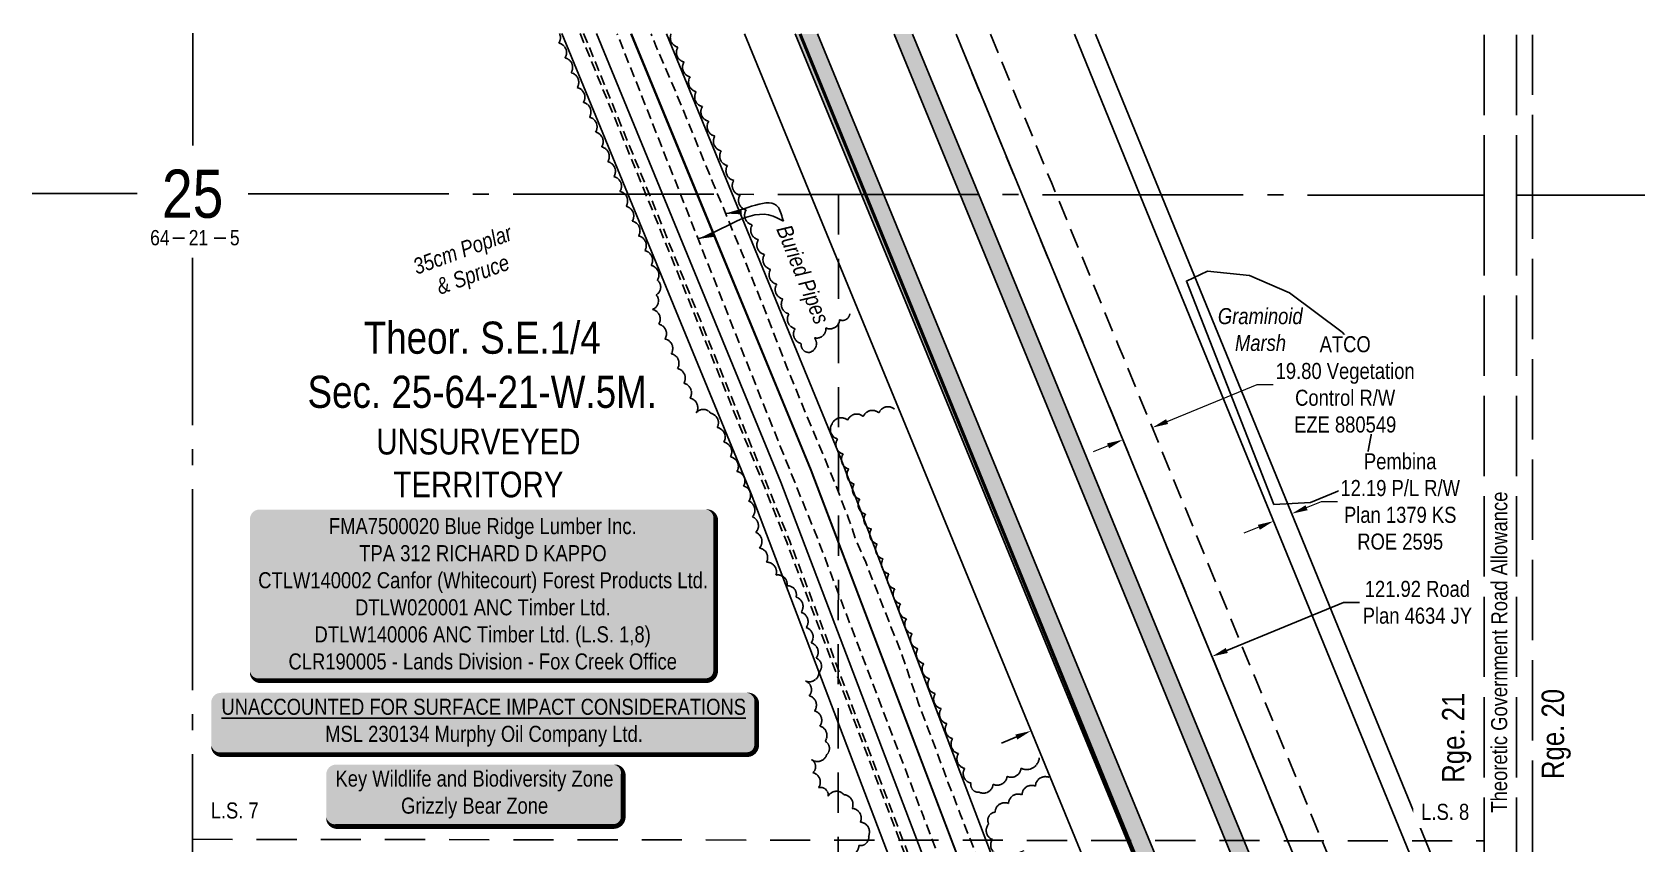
# Model space of a CAD drawing. Extents: x 495782 to 498430, y 6044885 to 6047815.
# Drawn here: x 497420 to 498425, y 6046219 to 6046724 of the extents above; entities that cross this region are included whole.
import ezdxf
from ezdxf.enums import TextEntityAlignment as Align

# ---------------------------------------------------------------- set-up
doc = ezdxf.new("R2010")
doc.units = 0
doc.header["$LTSCALE"] = 5
doc.header["$PDMODE"] = 34
doc.header["$PDSIZE"] = 0.03
for name, pattern in [('0', [1, 1, 0]), ('DASHDOT2', [12.7, 6.35, -3.175, 0, -3.175]), ('foc-FLOWLINE', [3.75, 2.5, -1.25]), ('foc-LSD', [8, 5, -3]), ('foc-QUARTERLINE', [33, 25, -3, 2, -3]), ('foc-UNSURVEYED', [12.5, 10, -2.5]), ('UG_PIPE', [1.875, 1.25, -0.625])]:
    doc.linetypes.add(name, pattern=pattern)
doc.layers.get('Defpoints').update_dxf_attribs({"color": 9})
for name, color, linetype in [('10', 1, 'Continuous'), ('9', 3, 'Continuous'), ('AS-PIPE-UG', 44, 'UG_PIPE'), ('AS-PIPE-UG-T', 44, 'Continuous'), ('AS-ROADS', 254, 'Continuous'), ('AS-WILDLIFE', 131, 'DASHDOT2'), ('AS-WILDLIFE-BLOCK', 131, 'Continuous'), ('C-RW', 13, 'Continuous'), ('C-SYMBOL', 7, 'Continuous'), ('CG-NOTES', 7, 'Continuous'), ('D-TXT', 6, 'Continuous'), ('F-EZE', 190, 'foc-FLOWLINE'), ('F-RW', 190, 'Continuous'), ('L-ROAD-T', 7, 'Continuous'), ('L-SECLBL', 7, 'Continuous'), ('L-SECQ', 8, 'foc-QUARTERLINE'), ('L-SECTION-LSD', 7, 'foc-LSD'), ('L-TITLEDB', 4, 'Continuous'), ('L-TITLEDB-T', 4, 'Continuous'), ('L-USEC', 7, 'foc-UNSURVEYED'), ('T-BUSH', 110, '0'), ('T-BUSH-T', 110, 'Continuous'), ('WETLAND', 143, 'Continuous'), ('WETLAND-T', 146, 'Continuous')]:
    doc.layers.add(name, color=color, linetype=linetype)
for name, color, linetype, lineweight in [('C-RW-T', 13, 'Continuous', 9), ('F-EZE-T', 190, 'Continuous', 9), ('F-RW-T', 190, 'Continuous', 9)]:
    doc.layers.add(name, color=color, linetype=linetype, lineweight=lineweight)
doc.styles.add('100L', font='', dxfattribs={"height": 11})
doc.styles.add('175L', font='', dxfattribs={"height": 20})
doc.styles.add('80', font='', dxfattribs={"height": 10})
doc.styles.add('80CG', font='', dxfattribs={"height": 10})
doc.styles.add('80L', font='', dxfattribs={"height": 10})
doc.styles.add('SIMPLEX', font='')
doc.styles.get('100L').set_extended_font_data('Arial Narrow')
doc.styles.get('175L').set_extended_font_data('Arial Narrow')
doc.styles.get('80').set_extended_font_data('Arial Narrow')
doc.styles.get('80CG').set_extended_font_data('Arial Narrow')
doc.styles.get('80L').set_extended_font_data('Arial Narrow')
doc.styles.get('SIMPLEX').set_extended_font_data('Arial Narrow')
doc.dimstyles.new('Compass 5 000', dxfattribs={"dimscale": 5, "dimtxt": 9, "dimasz": 2, "dimexe": 0.2, "dimexo": 0.0625, "dimgap": 0.5, "dimtad": 0, "dimtih": 1, "dimtoh": 1, "dimzin": 0, "dimdsep": 46, "dimtxsty": '80CG', "dimcen": 0.1, "dimse1": 1, "dimse2": 1, "dimclrd": 256, "dimclrt": 256, "dimaunit": 1, "dimadec": 4, "dimazin": 0, "dimtfac": 0.06, "dimtofl": 0, "dimtmove": 0, "dimatfit": 1, "dimfxl": 0.2, "dimtolj": 1, "dimtzin": 0, "dimlwd": -1, "dimarcsym": 0})

# ---------------------------------------------------------------- blocks, each defined once
blk = doc.blocks.new('L-SECLBL')
at = {"layer": '9', "color": 7}
for p, q in [((-5.1, -27.8), (-12.3, -27.8)), ((20.7, -27.8), (13.5, -27.8))]:
    blk.add_line(p, q, dxfattribs=at)
at = {"layer": '10', "color": 2, "style": 'SIMPLEX'}
blk.add_attdef('SEC', text='', height=30, dxfattribs=at).set_placement((0, 0), align=Align.MIDDLE)
at = {"layer": '10', "color": 5, "style": '80L'}
blk.add_attdef('TWP', text='', height=9.5, dxfattribs=at).set_placement((-14.4, -27.4), align=Align.MIDDLE_RIGHT)
blk.add_attdef('RGE', text='', height=9.5, dxfattribs=at).set_placement((3.6, -27.4), align=Align.MIDDLE_CENTER)
blk.add_attdef('MER', text='', height=9.5, dxfattribs=at).set_placement((23.2, -27.4), align=Align.MIDDLE_LEFT)
blk = doc.blocks.new('*U433')
h = blk.add_hatch(color=255)
edge = h.paths.add_edge_path()
edge.add_line((-86.5, -20), (86.5, -20))
edge.add_arc((86.5, -14), 6, 270, 360)
edge.add_line((92.5, -14), (92.5, 12.5))
edge.add_arc((86.5, 12.5), 6, 0, 90)
edge.add_line((86.5, 18.5), (-86.5, 18.5))
edge.add_arc((-86.5, 12.5), 6, 90, 180)
edge.add_line((-92.5, 12.5), (-92.5, -14))
edge.add_arc((-86.5, -14), 6, 180, 270)
at = {"color": 131, "flags": 128}
blk.add_lwpolyline([(-86.5, -20, 3, 3, 0), (86.5, -20, 3, 3, 0.414214), (92.5, -14, 3, 3, 0), (92.5, 12.5, 3, 0, 0.414214), (86.5, 18.5, 0, 0, 0), (-86.5, 18.5, 0, 0, 0.414214), (-92.5, 12.5, 0, 0, 0), (-92.5, -14, 0, 3, 0.414214)], format="xyseb", close=True, dxfattribs=at)
at = {"color": 131, "style": '80'}
blk.add_attdef('ENTER_TEXT_001', (-36, -5), '', height=10, dxfattribs=at)
blk = doc.blocks.new('*D435')
at = {"layer": 'Defpoints', "color": 0, "transparency": 16777216}
for p in [(498118, 6046477.6), (498132.7, 6046441.9), (498114.4, 6046434.4)]:
    blk.add_point(p, dxfattribs=at)
at = {"layer": 'F-EZE-T', "transparency": 16777216}
for p, q in [((498127.3, 6046481.4), (498183.4, 6046504.5)), ((498183.4, 6046504.5), (498193.4, 6046504.5)), ((498090.5, 6046466.3), (498081.2, 6046462.5))]:
    blk.add_line(p, q, dxfattribs=at)
for points in [[(498126.6, 6046482.9), (498127.9, 6046479.9), (498118, 6046477.6)], [(498089.8, 6046467.8), (498091.1, 6046464.7), (498099.7, 6046470.1)]]:
    blk.add_solid(points, dxfattribs=at)
at = {"layer": 'F-EZE-T', "transparency": 16777216, "insert": (498238.2, 6046504.5), "char_height": 10, "attachment_point": 5, "style": '80CG', "bg_fill": 3, "box_fill_scale": 1.1, "bg_fill_color": 256, "bg_fill_true_color": 13158600, "bg_fill_transparency": 0}
blk.add_mtext('\\A1;ATCO\\P19.80 Vegetation\\PControl R/W\\PEZE 880549', dxfattribs=at)
blk = doc.blocks.new('*D439')
at = {"layer": 'C-RW-T', "transparency": 16777216}
for p, q in [((498028.8, 6046210.7), (498038.1, 6046214.2)), ((497991.4, 6046196.4), (497904.7, 6046163.4)), ((497904.7, 6046163.4), (497894.7, 6046163.4))]:
    blk.add_line(p, q, dxfattribs=at)
for points in [[(498028.2, 6046212.2), (498029.4, 6046209.1), (498019.4, 6046207.1)], [(497990.8, 6046198), (497992, 6046194.9), (498000.7, 6046200)]]:
    blk.add_solid(points, dxfattribs=at)
at = {"layer": 'Defpoints', "color": 0, "transparency": 16777216}
for p in [(497989.4, 6046229.7), (498008.1, 6046236.8), (498000.7, 6046200)]:
    blk.add_point(p, dxfattribs=at)
at = {"layer": 'C-RW-T', "transparency": 16777216, "insert": (497839.6, 6046163.4), "char_height": 10, "attachment_point": 5, "style": '80CG'}
blk.add_mtext('\\A1;Murphy\\P20.00 Waterline R/W\\P{\\A0;LOC 181287}', dxfattribs=at)
blk = doc.blocks.new('*D440')
at = {"layer": 'Defpoints', "color": 0, "transparency": 16777216}
for p in [(498201.7, 6046432), (498190.4, 6046427.3), (498204.9, 6046424)]:
    blk.add_point(p, dxfattribs=at)
at = {"layer": 'F-RW-T', "transparency": 16777216}
for p, q in [((498214.2, 6046427.8), (498223.4, 6046431.6)), ((498223.4, 6046431.6), (498233.4, 6046431.6)), ((498184.4, 6046415.6), (498175.1, 6046411.8))]:
    blk.add_line(p, q, dxfattribs=at)
for points in [[(498213.5, 6046429.3), (498214.8, 6046426.2), (498204.9, 6046424)], [(498183.8, 6046417.1), (498185, 6046414), (498193.6, 6046419.4)]]:
    blk.add_solid(points, dxfattribs=at)
at = {"layer": 'F-RW-T', "transparency": 16777216, "insert": (498272.5, 6046431.6), "char_height": 10, "attachment_point": 5, "style": '80CG', "bg_fill": 3, "box_fill_scale": 1.1, "bg_fill_color": 256, "bg_fill_true_color": 13158600, "bg_fill_transparency": 0}
blk.add_mtext('\\A1;Pembina\\P12.19 P/L R/W\\PPlan 1379 KS\\PROE 2595', dxfattribs=at)
blk = doc.blocks.new('*D443')
at = {"layer": 'Defpoints', "color": 0, "transparency": 16777216}
for p in [(498155.2, 6046335.1), (498186.3, 6046259.3), (498073.7, 6046213)]:
    blk.add_point(p, dxfattribs=at)
at = {"layer": 'L-TITLEDB-T', "transparency": 16777216}
for p, q in [((498164.4, 6046338.9), (498237.2, 6046368.8)), ((498237.2, 6046368.8), (498247.2, 6046368.8)), ((498033.3, 6046285), (498024.1, 6046281.2))]:
    blk.add_line(p, q, dxfattribs=at)
for points in [[(498163.8, 6046340.4), (498165.1, 6046337.3), (498155.2, 6046335.1)], [(498032.7, 6046286.5), (498033.9, 6046283.4), (498042.5, 6046288.8)]]:
    blk.add_solid(points, dxfattribs=at)
at = {"layer": 'L-TITLEDB-T', "transparency": 16777216, "insert": (498283.2, 6046368.8), "char_height": 10, "attachment_point": 5, "style": '80CG'}
blk.add_mtext('\\A1;121.92 Road\\PPlan 4634 JY', dxfattribs=at)
blk = doc.blocks.new('*U445')
h = blk.add_hatch(color=255)
edge = h.paths.add_edge_path()
edge.add_line((-139, -54), (139, -54))
edge.add_arc((139, -48), 6, 270, 360)
edge.add_line((145, -48), (145, 46.5))
edge.add_arc((139, 46.5), 6, 0, 90)
edge.add_line((139, 52.5), (-139, 52.5))
edge.add_arc((-139, 46.5), 6, 90, 180)
edge.add_line((-145, 46.5), (-145, -48))
edge.add_arc((-139, -48), 6, 180, 270)
at = {"color": 44, "flags": 128}
blk.add_lwpolyline([(-139, -54, 3, 3, 0), (139, -54, 3, 3, 0.414214), (145, -48, 3, 3, 0), (145, 46.5, 3, 0, 0.414214), (139, 52.5, 0, 0, 0), (-139, 52.5, 0, 0, 0.414214), (-145, 46.5, 0, 0, 0), (-145, -48, 0, 3, 0.414214)], format="xyseb", close=True, dxfattribs=at)
at = {"color": 44, "style": '80'}
blk.add_attdef('ENTER_TEXT_001', (-36, -5), '', height=10, dxfattribs=at)
blk = doc.blocks.new('*U450')
h = blk.add_hatch(color=255)
edge = h.paths.add_edge_path()
edge.add_line((-164, -20), (164, -20))
edge.add_arc((164, -14), 6, 270, 360)
edge.add_line((170, -14), (170, 12.5))
edge.add_arc((164, 12.5), 6, 0, 90)
edge.add_line((164, 18.5), (-164, 18.5))
edge.add_arc((-164, 12.5), 6, 90, 180)
edge.add_line((-170, 12.5), (-170, -14))
edge.add_arc((-164, -14), 6, 180, 270)
at = {"color": 1, "flags": 128}
blk.add_lwpolyline([(-164, -20, 3, 3, 0), (164, -20, 3, 3, 0.414214), (170, -14, 3, 3, 0), (170, 12.5, 3, 0, 0.414214), (164, 18.5, 0, 0, 0), (-164, 18.5, 0, 0, 0.414214), (-170, 12.5, 0, 0, 0), (-170, -14, 0, 3, 0.414214)], format="xyseb", close=True, dxfattribs=at)
for points in [[(-77, 4.7, 0, 7.5, 0), (0, 0, 0, 0, 0)], [(63.8, -11.6, 0, 7.5, 0), (0, 0, 0, 0, 0)]]:
    blk.add_lwpolyline(points, format="xyseb", dxfattribs=at)
at = {"color": 1, "style": '80'}
blk.add_attdef('ENTER_TEXT_001', (-26.8, -4.9), '', height=10, dxfattribs=at)

msp = doc.modelspace()

# ---------------------------------------------------------------- hatches: boundary and pattern name
at = {"layer": 'AS-ROADS'}
h = msp.add_hatch(color=256, dxfattribs=at)
h.dxf.hatch_style = 1
h.paths.add_polyline_path([(498424.49, 6045436.827), (498424.498, 6045470.632), (498412.557, 6045499.612), (498410.692, 6045504.334), (498355.812, 6045637.955), (498298.91, 6045775.999), (498244.055, 6045909.495), (498181.658, 6046061.549), (498128.026, 6046191.603), (498069.546, 6046333.63), (498013.056, 6046471.107), (497955.502, 6046610.963), (497909.445, 6046722.793), (497895.486, 6046722.81), (497944.224, 6046604.571), (498000.526, 6046467.681), (498058.175, 6046327.588), (498116.64, 6046185.596), (498170.793, 6046053.918), (498232.062, 6045904.995), (498287.268, 6045770.705), (498344.251, 6045631.891), (498398.663, 6045499.619), (498401.047, 6045493.764)])
h = msp.add_hatch(color=256, dxfattribs=at)
h.dxf.hatch_style = 1
h.paths.add_polyline_path([(498424.527, 6045585.895), (498424.536, 6045622.437), (498414.304, 6045651.559), (498399.96, 6045687.198), (498360.635, 6045769.331), (498291.953, 6045936.339), (498234.223, 6046076.855), (498176.837, 6046216.1), (498119.412, 6046356.001), (498064.066, 6046490.653), (498006.343, 6046631.222), (497968.587, 6046722.723), (497957.1, 6046722.736), (497996.633, 6046626.755), (498109.771, 6046351.592), (498166.786, 6046212.756), (498224.48, 6046072.573), (498282.629, 6045930.868), (498350.545, 6045765.972), (498385.608, 6045680.437), (498399.981, 6045645.591)])

# ---------------------------------------------------------------- linework, layer by layer
at = {"layer": 'AS-PIPE-UG', "color": 44, "flags": 128}
for points in [[(497761.521, 6046722.97), (497806.626, 6046612.752), (497890.276, 6046406.259), (497955.062, 6046234.998), (497970.308, 6046195.344), (497981.323, 6046163.13), (497984.075, 6046157.435), (497984.989, 6046153.631), (497984.592, 6046152.323), (497982.47, 6046150.281), (497975.247, 6046141.786), (497919.807, 6046072.367), (497857.939, 6045996.83), (497849.809, 6045986.364), (497849.536, 6045982.596), (497851.746, 6045978.652), (497856.314, 6045969.605), (497912.58, 6045834.822), (497962.686, 6045719.075), (498020.236, 6045590.5), (498035.401, 6045556.003), (498048.388, 6045527.127), (498056.781, 6045506.786), (498060.503, 6045499.137), (498062.838, 6045495.828), (498066.181, 6045495.902), (498069.591, 6045497.64), (498076.863, 6045500.912), (498094.43, 6045509.088), (498166.144, 6045540.41), (498189.73, 6045550.317), (498201.34, 6045554.71), (498202.6, 6045554.609), (498203.534, 6045553.848), (498204.901, 6045550.26), (498209.223, 6045538.407), (498236.085, 6045472.52), (498244.911, 6045449.318), (498247.479, 6045442.882), (498251.347, 6045442.255), (498258.604, 6045444.384), (498281.481, 6045454.887), (498306.178, 6045464.828), (498329.195, 6045474.1), (498371.982, 6045488.6), (498424.509, 6045513.174)], [(497763.682, 6046722.967), (497808.477, 6046613.506), (497892.137, 6046406.988), (497956.93, 6046235.71), (497972.187, 6046196.026), (497983.175, 6046163.891), (497985.968, 6046158.111), (497987.06, 6046153.57), (497986.353, 6046151.244), (497983.928, 6046148.91), (497976.79, 6046140.515), (497921.361, 6046071.11), (497859.502, 6045995.583), (497851.759, 6045985.616), (497851.573, 6045983.05), (497853.511, 6045979.591), (497858.131, 6045970.442), (497914.42, 6045835.604), (497964.516, 6045719.88), (498022.063, 6045591.311), (498037.228, 6045556.815), (498050.224, 6045527.918), (498058.605, 6045507.605), (498062.23, 6045500.157), (498063.858, 6045497.85), (498065.68, 6045497.89), (498068.726, 6045499.443), (498076.031, 6045502.73), (498093.608, 6045510.91), (498165.357, 6045542.248), (498188.989, 6045552.174), (498201.053, 6045556.739), (498203.38, 6045556.551), (498205.211, 6045555.06), (498206.774, 6045550.958), (498211.088, 6045539.127), (498237.945, 6045473.253), (498246.774, 6045450.044), (498248.916, 6045444.674), (498251.219, 6045444.301), (498257.902, 6045446.261), (498280.69, 6045456.724), (498305.432, 6045466.682), (498328.5, 6045475.975), (498371.235, 6045490.458), (498424.509, 6045515.381)]]:
    msp.add_lwpolyline(points, dxfattribs=at)
at = {"layer": 'AS-PIPE-UG', "flags": 128}
for points in [[(498291.689, 6045390.649), (498256.82, 6045479.244), (498215.384, 6045564.976), (498210.622, 6045570.461), (498198.162, 6045567.792), (498198.162, 6045567.792), (498141.085, 6045548.53), (498089.513, 6045524.545), (498081.167, 6045522.657), (498072.68, 6045523.725), (498068.798, 6045526.425), (498062.136, 6045538.436), (498049.873, 6045564.348), (498015.672, 6045647.423), (497964.815, 6045760.367), (497887.933, 6045927.797), (497873.958, 6045965.032), (497870.168, 6045973.403), (497870.179, 6045978.259), (497862.573, 6045981.294), (497876.513, 6045996.562), (497895.718, 6046016.14), (497925.731, 6046049.18), (497944.97, 6046074.566), (497972.782, 6046106.716), (497983.067, 6046119.111), (497989.961, 6046125.628), (497996.717, 6046134.08), (498001.056, 6046139.211), (498005.435, 6046148.416), (498005.826, 6046154.435), (498004.761, 6046158.17), (497975.359, 6046235.466), (497909.324, 6046408.803), (497874.641, 6046494.687), (497784.549, 6046722.943)], [(498132.339, 6045893.091), (498127.258, 6045906.182), (498114.105, 6045937.652), (498100.437, 6045972.11), (498089.707, 6046000.564), (498078.984, 6046025.01), (498071.576, 6046042.129), (498064.874, 6046058.834), (498056.582, 6046079.884), (498048.467, 6046101.099), (498039.064, 6046129.954), (498027.708, 6046160.781), (498016.066, 6046190.477), (498009.887, 6046207.84), (497998.566, 6046236.597), (497990.69, 6046256.924), (497978.876, 6046288.889), (497972.597, 6046305.298), (497961.502, 6046337.561), (497955.187, 6046353.629), (497946.514, 6046375.79), (497939.452, 6046393.81), (497933.385, 6046407.605), (497928.779, 6046421.098), (497919.035, 6046446.163), (497902.025, 6046486.715), (497890.72, 6046514.166), (497877.886, 6046547.408), (497861.887, 6046587.478), (497844.406, 6046629.695), (497824.778, 6046677.798), (497808.741, 6046715.454), (497805.658, 6046722.917)]]:
    msp.add_lwpolyline(points, dxfattribs=at)
at = {"layer": 'AS-ROADS', "flags": 128}
for points in [[(498424.49, 6045436.827), (498401.047, 6045493.764), (498398.663, 6045499.619), (498344.251, 6045631.891), (498287.268, 6045770.705), (498232.062, 6045904.995), (498170.793, 6046053.918), (498116.64, 6046185.596), (498058.175, 6046327.588), (498000.526, 6046467.681), (497944.224, 6046604.571), (497895.486, 6046722.81)], [(497909.445, 6046722.793), (497955.502, 6046610.963), (498013.056, 6046471.107), (498069.546, 6046333.63), (498128.026, 6046191.603), (498181.658, 6046061.549), (498244.055, 6045909.495), (498298.91, 6045775.999), (498355.812, 6045637.955), (498410.692, 6045504.334), (498412.557, 6045499.612), (498424.498, 6045470.632)], [(497957.1, 6046722.736), (497996.633, 6046626.755), (498109.771, 6046351.592), (498166.786, 6046212.756), (498224.48, 6046072.573), (498282.629, 6045930.868), (498350.545, 6045765.972), (498385.608, 6045680.437), (498399.981, 6045645.591), (498424.527, 6045585.895)], [(498424.536, 6045622.437), (498414.304, 6045651.559), (498399.96, 6045687.198), (498360.635, 6045769.331), (498291.953, 6045936.339), (498234.223, 6046076.855), (498176.837, 6046216.1), (498119.412, 6046356.001), (498064.066, 6046490.653), (498006.343, 6046631.222), (497968.587, 6046722.723)]]:
    msp.add_lwpolyline(points, dxfattribs=at)
at = {"layer": 'AS-WILDLIFE', "const_width": 1.999, "flags": 128}
msp.add_lwpolyline([(497898.54, 6046722.806), (498424.489, 6045434.926)], dxfattribs=at)
at = {"layer": 'C-RW', "flags": 128}
for points in [[(498424.42, 6045156.64), (498288.371, 6045485.197), (498232.334, 6045620.51), (498229.91, 6045650.246), (498145.791, 6045837.836), (498141.179, 6045835.906), (498060.806, 6046042.246), (497905.356, 6046451.112), (497793.606, 6046722.932)], [(497815.229, 6046722.906), (497923.944, 6046458.469), (498079.432, 6046049.501), (498159.624, 6045843.628), (498166.709, 6045827.828), (498244.627, 6045654.067), (498248.411, 6045607.811), (498297.606, 6045489.021), (498360.644, 6045514.921), (498366.374, 6045501.044), (498303.341, 6045475.169), (498424.427, 6045182.749)]]:
    msp.add_lwpolyline(points, dxfattribs=at)
at = {"layer": 'F-EZE', "flags": 128}
msp.add_lwpolyline([(498017.167, 6046722.664), (498055.148, 6046630.231), (498058.27, 6046622.651), (498096.624, 6046529.659), (498324.803, 6045974.577), (498324.801, 6045922.547), (498286.765, 6046014.992), (498078.312, 6046522.12), (498036.84, 6046622.676), (497995.745, 6046722.69)], dxfattribs=at)
at = {"layer": 'F-RW', "flags": 128}
msp.add_lwpolyline([(497771.703, 6046722.958), (497886.603, 6046443.661), (497998.169, 6046150.572), (497858.524, 6045977.439), (498069.499, 6045507.356), (498209.824, 6045570.347), (498257.149, 6045456.12), (498366.341, 6045501.063), (498373.944, 6045482.576), (498246.315, 6045430.044), (498199.234, 6045543.682), (498059.447, 6045480.933), (497835.265, 6045980.443), (497975.404, 6046154.188), (497868.016, 6046436.301), (497750.077, 6046722.984)], dxfattribs=at)
at = {"layer": 'F-RW'}
for points in [[(498424.394, 6045052.5), (498363.001, 6045200.669), (498332.819, 6045273.511), (498209.824, 6045570.347), (498122.967, 6045532.835), (498069.499, 6045507.356), (497958.901, 6045753.727), (497858.524, 6045977.439), (497998.169, 6046150.572), (497886.593, 6046443.658), (497771.699, 6046722.958)], [(497793.151, 6046722.932), (497834.145, 6046622.978), (497905.193, 6046451.054), (497905.193, 6046451.054), (498020.323, 6046148.576), (497884.91, 6045980.979), (497886.205, 6045977.903), (497949.028, 6045828.645), (497961.734, 6045798.459), (497976.787, 6045762.702), (498078.357, 6045534.798), (498142.303, 6045563.395), (498192.161, 6045585.691), (498219.968, 6045598.127), (498332.803, 6045325.807), (498362.985, 6045252.966), (498424.407, 6045104.726)], [(498082.616, 6046722.586), (498126.009, 6046616.638), (498324.817, 6046131.244), (498324.817, 6046130.338), (498324.815, 6046102.822), (498315.882, 6046120.915), (498112.838, 6046616.653), (498069.444, 6046722.602)]]:
    msp.add_lwpolyline(points, dxfattribs=at)
at = {"layer": 'L-SECQ', "flags": 128}
for points in [[(497520.071, 6046653.31), (497520.102, 6046723.259)], [(497485.423, 6046623.351), (497420.111, 6046623.429)], [(497554.705, 6046623.268), (498324.837, 6046622.348)], [(498344.947, 6046622.362), (498424.917, 6046622.416)], [(497519.707, 6045819.208), (497520.041, 6046583.31)]]:
    msp.add_lwpolyline(points, dxfattribs=at)
at = {"layer": 'L-SECTION-LSD'}
for p, q in [((497922.448, 6046622.829), (497922.251, 6045818.691)), ((497519.891, 6046221.259), (498324.817, 6046220.261))]:
    msp.add_line(p, q, dxfattribs=at)
at = {"layer": 'L-TITLEDB'}
for points in [[(498424.471, 6045359.807), (498382.66, 6045461.44), (498174.131, 6045968.426), (497965.68, 6046475.698), (497905.023, 6046622.832), (497863.945, 6046722.848)], [(497995.745, 6046722.69), (498036.84, 6046622.676), (498078.312, 6046522.12), (498286.765, 6046014.992), (498324.8, 6045922.547), (498354.956, 6045849.321), (498363.506, 6045828.253), (498375.904, 6045798.103), (498422.441, 6045685.026), (498424.55, 6045679.9)], [(497995.745, 6046722.69), (498036.84, 6046622.676), (498078.312, 6046522.12), (498286.765, 6046014.992), (498324.8, 6045922.547), (498354.956, 6045849.321), (498363.506, 6045828.253), (498375.904, 6045798.103), (498422.441, 6045685.026), (498424.55, 6045679.9)]]:
    msp.add_lwpolyline(points, dxfattribs=at)
at = {"layer": 'L-USEC'}
for p, q in [((498324.862, 6046722.297), (498324.837, 6046622.348)), ((498344.972, 6046722.273), (498344.947, 6046622.343)), ((498354.996, 6046622.369), (498355.021, 6046722.261)), ((498324.837, 6046622.348), (498324.816, 6046220.246)), ((498344.947, 6046622.347), (498344.926, 6046220.245)), ((498354.976, 6046220.276), (498354.996, 6046622.369)), ((498324.816, 6046220.246), (498324.796, 6045818.173)), ((498344.926, 6046220.245), (498344.906, 6045818.189)), ((498354.955, 6045828.247), (498354.976, 6046220.276))]:
    msp.add_line(p, q, dxfattribs=at)
at = {"layer": 'T-BUSH', "flags": 128}
for points in [[(497748.648, 6046722.985, -0.25757402), (497748.266, 6046717.103, -0.52056705), (497752.073, 6046707.862, -0.52056705), (497755.88, 6046698.621, -0.52056705), (497759.686, 6046689.379, -0.52056705), (497763.493, 6046680.138, -0.52056705), (497767.3, 6046670.897, -0.52056705), (497771.107, 6046661.655, -0.52056705), (497774.914, 6046652.414, -0.52056705), (497778.721, 6046643.172, -0.52056705), (497782.528, 6046633.931, -0.52056705), (497786.335, 6046624.69, -0.52056705), (497790.142, 6046615.448, -0.52056705), (497793.955, 6046606.209, -0.52056705), (497797.882, 6046597.018, -0.52056705), (497801.809, 6046587.827, -0.52056705), (497805.736, 6046578.636, -0.52056705), (497809.663, 6046569.445, -0.52056705), (497808.946, 6046560.334, -0.52056705), (497806.575, 6046551.248, -0.52056705), (497810.474, 6046542.045, -0.52056705), (497814.373, 6046532.842, -0.52056705), (497818.272, 6046523.639, -0.52056705), (497822.172, 6046514.436, -0.52056705), (497826.071, 6046505.234, -0.52056705), (497829.97, 6046496.031, -0.52056705), (497833.869, 6046486.828, -0.52056705), (497842.667, 6046486.599, -0.52056705), (497846.89, 6046477.696, -0.52056705), (497851.004, 6046468.587, -0.52056705), (497855.117, 6046459.478, -0.52056705), (497859.231, 6046450.369, -0.52056705), (497863.345, 6046441.26, -0.52056705), (497866.61, 6046431.867, -0.52056705), (497868.814, 6046422.118, -0.52056705), (497871.017, 6046412.37, -0.52056705), (497873.221, 6046402.621, -0.52056705), (497877.623, 6046393.873, -0.52056705), (497883.531, 6046385.811, -0.52056705), (497890.436, 6046379.128, -0.52056705), (497896.04, 6046372.115, -0.52056705), (497899.183, 6046362.627, -0.52056705), (497902.325, 6046353.139, -0.52056705), (497905.468, 6046343.651, -0.52056705), (497908.611, 6046334.164, -0.52056705), (497910.338, 6046325.177, -0.52056705), (497901.924, 6046319.783, -0.52056705), (497904.292, 6046310.666, -0.52056705), (497907.586, 6046301.229, -0.52056705), (497910.879, 6046291.793, -0.52056705), (497914.173, 6046282.356, -0.52056705), (497915.136, 6046274.06, -0.52056705), (497905.663, 6046270.873, -0.52056705), (497906.556, 6046262.793, -0.52056705), (497910.116, 6046253.454, -0.52056705), (497916.114, 6046248.2, -0.52056705), (497925.826, 6046249.091, -0.52056705), (497930.974, 6046240.523, -0.52056705), (497936.121, 6046231.956, -0.52056705), (497941.268, 6046223.388, -0.52056705), (497935.235, 6046217.41, -0.52056705), (497927.206, 6046211.867, -0.52056705), (497931.181, 6046202.697, -0.52056705), (497935.156, 6046193.526, -0.52056705), (497939.13, 6046184.356, -0.52056705), (497943.105, 6046175.185, -0.52056705), (497948.01, 6046167.548, -0.52056705), (497956.601, 6046164.428, -0.52056705), (497956.879, 6046155.068, -0.52056705), (497949.496, 6046153.31, -0.52056705), (497941.377, 6046159.139, -0.52056705), (497932.27, 6046155.082, -0.52056705), (497925.779, 6046147.709, -0.52056705), (497919.799, 6046139.702, -0.52056705), (497912.577, 6046132.912, -0.52056705), (497904.679, 6046126.787, -0.52056705), (497904.343, 6046119.108, -0.52056705), (497909.185, 6046110.364, -0.52056705), (497914.027, 6046101.621, -0.52056705), (497918.869, 6046092.877, -0.52056705), (497913.069, 6046085.067, -0.52056705), (497906.779, 6046077.3, -0.52056705), (497900.489, 6046069.532, -0.52056705), (497894.199, 6046061.765, -0.52056705), (497887.908, 6046053.998, -0.52056705), (497881.618, 6046046.231, -0.52056705), (497875.328, 6046038.464, -0.52056705), (497869.038, 6046030.697, -0.52056705), (497862.748, 6046022.929, -0.52056705), (497856.457, 6046015.162, -0.52056705), (497849.232, 6046010.163, -0.52056705), (497840.599, 6046009.075, -0.52056705), (497833.97, 6046001.595, -0.52056705), (497827.341, 6045994.115, -0.52056705), (497825.876, 6045985.908, -0.52056705), (497830.185, 6045976.89, -0.52056705), (497834.493, 6045967.872, -0.52056705), (497839.844, 6045961.341, -0.52056705), (497847.106, 6045959.65, -0.52056705), (497851.06, 6045950.47, -0.52056705), (497855.014, 6045941.291, -0.52056705), (497858.968, 6045932.112, -0.52056705), (497862.922, 6045922.932, -0.52056705), (497866.876, 6045913.753, -0.52056705), (497870.83, 6045904.573, -0.52056705), (497874.784, 6045895.394, -0.52056705), (497878.738, 6045886.215, -0.52056705), (497882.692, 6045877.035, -0.52056705), (497886.646, 6045867.856, -0.52056705), (497890.6, 6045858.676, -0.52056705), (497894.554, 6045849.497, -0.52056705), (497898.508, 6045840.318, -0.52056705), (497902.462, 6045831.138, -0.52056705), (497906.416, 6045821.959, -0.52056705), (497910.37, 6045812.779, -0.52056705), (497914.324, 6045803.6, -0.52056705), (497918.278, 6045794.421, -0.52056705), (497922.232, 6045785.241, -0.52056705), (497926.186, 6045776.062, -0.52056705), (497930.14, 6045766.882, -0.52056705), (497934.094, 6045757.703, -0.52056705), (497938.048, 6045748.524, -0.52056705), (497942.002, 6045739.344, -0.52056705), (497945.956, 6045730.165, -0.52056705), (497949.91, 6045720.985, -0.52056705), (497953.864, 6045711.806, -0.52056705), (497957.818, 6045702.626, -0.52056705), (497961.773, 6045693.447, -0.52056705), (497965.727, 6045684.268, -0.52056705), (497969.681, 6045675.088, -0.52056705), (497973.635, 6045665.909, -0.52056705), (497977.589, 6045656.729, -0.52056705), (497981.543, 6045647.55, -0.52056705), (497985.497, 6045638.371, -0.52056705), (497989.451, 6045629.191, -0.52056705), (497993.405, 6045620.012, -0.52056705), (497997.359, 6045610.832, -0.52056705), (498001.313, 6045601.653, -0.52056705), (498005.267, 6045592.474, -0.52056705), (498009.221, 6045583.294, -0.52056705), (498013.175, 6045574.115, -0.52056705), (498017.129, 6045564.935, -0.52056705), (498019.771, 6045556.142, -0.52056705), (498011.473, 6045550.572, -0.52056705), (498003.174, 6045545.002, -0.52056705), (497996.344, 6045539, -0.52056705), (498000.309, 6045529.826, -0.52056705), (498004.273, 6045520.651, -0.52056705), (498008.238, 6045511.476, -0.52056705), (498012.691, 6045502.819, -0.52056705), (498022.085, 6045499.406, -0.52056705), (498031.479, 6045495.993, -0.52056705), (498039.544, 6045491.084, -0.52056705), (498044.041, 6045482.158, -0.52056705), (498048.539, 6045473.232, -0.52056705), (498053.481, 6045465.772, -0.52056705), (498062.185, 6045470.685, -0.52056705), (498070.889, 6045475.598, -0.52056705), (498079.593, 6045480.512, -0.52056705), (498080.423, 6045488.412, -0.52056705), (498088.389, 6045492.9, -0.52056705), (498097.57, 6045496.851, -0.52056705), (498106.75, 6045500.802, -0.52056705), (498115.931, 6045504.754, -0.52056705), (498125.111, 6045508.705, -0.52056705), (498134.292, 6045512.656, -0.52056705), (498143.473, 6045516.607, -0.52056705), (498152.653, 6045520.559, -0.52056705), (498161.834, 6045524.51, -0.52056705), (498171.014, 6045528.461, -0.52056705), (498180.259, 6045531.176, -0.52056705), (498189.797, 6045528.189, -0.52056705), (498199.334, 6045525.201, -0.52056705), (498206.117, 6045519.283, -0.52056705), (498209.69, 6045509.948, -0.52056705), (498213.262, 6045500.614, -0.52056705), (498216.835, 6045491.279, -0.52056705), (498220.408, 6045481.945, -0.52056705), (498223.98, 6045472.61, -0.52056705), (498227.553, 6045463.276, -0.52056705), (498225.094, 6045456.773, -0.52056705), (498215.63, 6045453.558, -0.52056705), (498206.166, 6045450.343, -0.52056705), (498204.527, 6045446.636, -0.52056705), (498213.514, 6045442.262, -0.52056705), (498222.501, 6045437.888, -0.52056705), (498231.488, 6045433.514, -0.52056705), (498240.475, 6045429.14, -0.52056705), (498249.461, 6045424.766, -0.52056705), (498257.832, 6045419.793, -0.52056705), (498261.947, 6045410.685, -0.52056705), (498266.061, 6045401.576, -0.52056705), (498268.678, 6045395.784)], [(497818.19, 6046722.902, 0.46879972), (497822.454, 6046714.549, 0.52056705), (497826.243, 6046705.3, 0.52056705), (497830.032, 6046696.051, 0.52056705), (497833.821, 6046686.803, 0.52056705), (497837.663, 6046677.576, 0.52056705), (497841.572, 6046668.377, 0.52056705), (497845.48, 6046659.178, 0.52056705), (497849.388, 6046649.979, 0.52056705), (497853.296, 6046640.78, 0.52056705), (497857.205, 6046631.581, 0.52056705), (497861.113, 6046622.382, 0.52056705), (497864.935, 6046613.148, 0.52056705), (497868.747, 6046603.908, 0.52056705), (497872.559, 6046594.669, 0.52056705), (497876.371, 6046585.43, 0.52056705), (497880.183, 6046576.19, 0.52056705), (497883.995, 6046566.951, 0.52056705), (497887.807, 6046557.712, 0.52056705), (497891.618, 6046548.472, 0.52056705), (497895.43, 6046539.233, 0.52056705), (497899.242, 6046529.994, 0.52056705), (497904.793, 6046524.553, 0.52056705), (497907.486, 6046533.57, 0.52056705), (497914.628, 6046539.683, 0.52056705), (497923.215, 6046544.797, 0.52056705), (497929.522, 6046548.554)], [(497957.376, 6046489.11, 0.52056705), (497947.645, 6046486.828, 0.52056705), (497937.914, 6046484.545, 0.52056705), (497928.183, 6046482.263, 0.52056705), (497918.491, 6046479.961, 0.52056705), (497921.944, 6046470.581, 0.52056705), (497925.397, 6046461.202, 0.52056705), (497928.85, 6046451.823, 0.52056705), (497932.303, 6046442.443, 0.52056705), (497935.756, 6046433.064, 0.52056705), (497939.333, 6046423.732, 0.52056705), (497942.976, 6046414.424, 0.52056705), (497946.619, 6046405.117, 0.52056705), (497950.262, 6046395.81, 0.52056705), (497953.905, 6046386.503, 0.52056705), (497957.548, 6046377.196, 0.52056705), (497961.167, 6046367.879, 0.52056705), (497964.773, 6046358.557, 0.52056705), (497968.378, 6046349.236, 0.52056705), (497971.983, 6046339.914, 0.52056705), (497975.589, 6046330.592, 0.52056705), (497979.194, 6046321.27, 0.52056705), (497982.8, 6046311.948, 0.52056705), (497986.405, 6046302.627, 0.52056705), (497990.011, 6046293.305, 0.52056705), (497993.616, 6046283.983, 0.52056705), (497997.221, 6046274.661, 0.52056705), (498001.106, 6046265.454, 0.52056705), (498005.068, 6046256.278, 0.52056705), (498010.184, 6046250.564, 0.52056705), (498018.858, 6046255.528, 0.52056705), (498027.533, 6046260.493, 0.52056705), (498036.207, 6046265.458, 0.52056705), (498047.621, 6046271.99, 0.52056705)], [(498053.604, 6046259.833, 0.52056705), (498045.206, 6046254.413, 0.52056705), (498036.808, 6046248.993, 0.52056705), (498028.41, 6046243.574, 0.52056705), (498020.013, 6046238.154, 0.52056705), (498016.086, 6046230.829, 0.52056705), (498018.368, 6046221.125, 0.52056705), (498021.92, 6046211.782, 0.52056705), (498025.472, 6046202.44, 0.52056705), (498029.024, 6046193.098, 0.52056705), (498032.576, 6046183.756, 0.52056705), (498036.129, 6046174.413, 0.52056705), (498039.673, 6046165.068, 0.52056705), (498043.103, 6046155.68, 0.52056705), (498046.533, 6046146.292, 0.52056705), (498049.963, 6046136.905, 0.52056705), (498053.392, 6046127.517, 0.52056705), (498056.822, 6046118.129, 0.52056705), (498060.252, 6046108.741, 0.52056705), (498066.241, 6046105.527, 0.52056705), (498075.307, 6046109.735, 0.52056705), (498084.373, 6046113.942, 0.52056705), (498093.439, 6046118.15, 0.52056705), (498102.505, 6046122.358, 0.52056705), (498109.858, 6046125.771, 0.52056705)]]:
    msp.add_lwpolyline(points, format="xyb", dxfattribs=at)
at = {"layer": 'WETLAND'}
msp.add_lwpolyline([(498193.813, 6046429.794), (498139.326, 6046568.848), (498152.38, 6046575.091), (498178.488, 6046572.253), (498203.461, 6046561.469), (498236.38, 6046537.064), (498253.407, 6046517.767), (498257.948, 6046491.659), (498251.705, 6046458.74), (498235.813, 6046438.875), (498216.515, 6046430.929), (498193.813, 6046429.794)], close=True, dxfattribs=at)
msp.add_point((497909.5, 6046340.5), dxfattribs=at)

# ---------------------------------------------------------------- block references
ref = msp.add_blockref('*U445', (497700.833, 6046374.098), dxfattribs=dict(xscale=1.000524094531195, yscale=1.000524094531195, zscale=1.000524094531195))
ref.add_attrib('ENTER_TEXT_001', 'FMA7500020 Blue Ridge Lumber Inc.', (497604.95, 6046411.293), dxfattribs={"color": 44, "height": 10.00524, "style": '80'})
ref.add_attrib('ENTER_TEXT_002', 'TPA 312 RICHARD D KAPPO', (497623.875, 6046394.44), dxfattribs={"color": 44, "height": 10.00524, "style": '80'})
ref.add_attrib('ENTER_TEXT_003', 'CTLW140002 Canfor (Whitecourt) Forest Products Ltd.', (497560.899, 6046377.587), dxfattribs={"color": 44, "height": 10.00524, "style": '80'})
ref.add_attrib('ENTER_TEXT_004', 'DTLW020001 ANC Timber Ltd.', (497621.272, 6046360.734), dxfattribs={"color": 44, "height": 10.00524, "style": '80'})
ref.add_attrib('ENTER_TEXT_005', 'DTLW140006 ANC Timber Ltd. (L.S. 1,8)', (497595.962, 6046343.881), dxfattribs={"color": 44, "height": 10.00524, "style": '80'})
ref.add_attrib('ENTER_TEXT_006', 'CLR190005 - Lands Division - Fox Creek Office', (497579.766, 6046327.028), dxfattribs={"color": 44, "height": 10.00524, "style": '80'})
at = {"layer": 'AS-WILDLIFE-BLOCK', "color": 3}
ref = msp.add_blockref('*U433', (497695.829, 6046249.263), dxfattribs=at)
ref.add_attrib('ENTER_TEXT_001', 'Key Wildlife and Biodiversity Zone', (497609.055, 6046254.07), dxfattribs={"layer": '0', "color": 131, "height": 10, "style": '80'})
ref.add_attrib('ENTER_TEXT_002', 'Grizzly Bear Zone', (497649.918, 6046237.226), dxfattribs={"layer": '0', "color": 131, "height": 10, "style": '80'})
at = {"layer": 'CG-NOTES'}
ref = msp.add_blockref('*U450', (497701.57, 6046293.989), dxfattribs=dict(at, xscale=0.99947614, yscale=0.99947614, zscale=0.99947614))
ref.add_attrib('ENTER_TEXT_001', '%%UUNACCOUNTED FOR SURFACE IMPACT CONSIDERATIONS', (497537.972, 6046298.79), dxfattribs={"layer": '0', "color": 1, "height": 9.99476, "style": '80'})
ref.add_attrib('ENTER_TEXT_002', 'MSL 230134 Murphy Oil Company Ltd.', (497602.662, 6046281.955), dxfattribs={"layer": '0', "color": 1, "height": 9.99476, "style": '80'})
at = {"layer": 'L-SECLBL'}
msp.add_blockref('L-SECLBL', (497520.058, 6046623.31), dxfattribs=at).add_auto_attribs({'SEC': '25', 'TWP': '64', 'RGE': '21', 'MER': '5'})

# ---------------------------------------------------------------- texts
at = {"layer": 'AS-PIPE-UG-T', "insert": (497892.717, 6046605.291), "char_height": 9.99478, "attachment_point": 1, "rotation": 292.076731, "style": '80L'}
msp.add_mtext_dynamic_manual_height_columns('\\pi0.29882;{\\fArial Narrow|b0|i1|c0|p34;Buried Pipes}', width=64.991, gutter_width=50, heights=[0], dxfattribs=at)
at = {"layer": 'C-SYMBOL', "color": 3, "insert": (497700.509, 6046543.634), "char_height": 20, "width": 244.22272, "attachment_point": 2, "line_spacing_factor": 1.010641, "style": '175L'}
msp.add_mtext('Theor. S.E.1/4\\PSec. 25-64-21-W.5M.', dxfattribs=at)
at = {"layer": 'C-SYMBOL', "color": 3, "insert": (497698.108, 6046455.448), "char_height": 16, "attachment_point": 5, "style": '80L'}
msp.add_mtext_dynamic_manual_height_columns('UNSURVEYED TERRITORY', width=101.39511, gutter_width=47.5, heights=[0], dxfattribs=at)
at = {"layer": 'D-TXT', "color": 3, "char_height": 14, "attachment_point": 1, "rotation": 90, "style": '80L'}
for s, width, insert in [('Rge. 21', 73.75505, (498298.556, 6046256.449)), ('Rge. 20', 63.86091, (498360.608, 6046258.772))]:
    msp.add_mtext_dynamic_manual_height_columns(s, width=width, gutter_width=47.5, heights=[0], dxfattribs=dict(at, insert=insert))
at = {"layer": 'L-ROAD-T', "style": '80L'}
msp.add_text('Theoretic Government Road Allowance', height=10, rotation=89.964349, dxfattribs=at).set_placement((498334.172, 6046337.829), align=Align.MIDDLE_CENTER)
at = {"layer": 'T-BUSH-T', "insert": (497653.844, 6046581.286), "char_height": 9.99479, "attachment_point": 1, "rotation": 20, "style": '80L'}
msp.add_mtext_dynamic_manual_height_columns('\\pi2.5774;{\\fArial Narrow|b0|i1|c0|p34;35cm Poplar \\P\\pi11.94496;& Spruce}', width=69.8005, gutter_width=50, heights=[0], dxfattribs=at)
at = {"layer": 'WETLAND-T', "insert": (498158.268, 6046552.052), "char_height": 10, "attachment_point": 1, "style": '80L'}
msp.add_mtext_dynamic_manual_height_columns('\\pi0.61988;{\\fArial Narrow|b0|i1|c0|p34;Graminoid \\P\\pi11.27131;Marsh}', width=53.53171, gutter_width=50.026, heights=[0], dxfattribs=at)

# ---------------------------------------------------------------- dimensions: what is measured, and where the dimension line sits
at = {"layer": 'C-RW-T', "color": 2}
dim = msp.add_linear_dim(base=(498000.729, 6046199.991), p1=(498008.134, 6046236.799), p2=(497989.431, 6046229.682), angle=200.833267, text='Murphy\\P20.00 Waterline R/W\\P{\\A0;LOC 181287}', dimstyle='Compass 5 000', dxfattribs=at)
dim.commit()
dim.dimension.update_dxf_attribs({"geometry": '*D439', "text_midpoint": (497839.565, 6046163.448), "dimtype": 161})

# ---------------------------------------------------------------- leaders
at = {"layer": 'AS-PIPE-UG-T', "path_type": 1}
msp.add_leader([(497852.174, 6046610.935), (497885.05, 6046614.678), (497888.146, 6046606.225)], dimstyle='Compass 5 000', override={"dimgap": 0.5, "dimtad": 0}, dxfattribs=at)
msp.add_leader([(497834.848, 6046595.091), (497881.715, 6046609.287), (497888.146, 6046606.225)], dimstyle='Compass 5 000', dxfattribs=at)

# ---------------------------------------------------------------- next in the draw order: texts
at = {"layer": 'L-SECTION-LSD', "attachment_point": 1, "style": '100L', "bg_fill": 3, "box_fill_scale": 1.5, "bg_fill_color": 256, "bg_fill_transparency": 0}
for s, width, insert, char_height in [('\\pi2.30491;L.S. 7', 30.86429, (497528.971, 6046244.222), 9.99476), ('L.S. 8', 30.38522, (498285.586, 6046243.358), 9.9948)]:
    msp.add_mtext_dynamic_manual_height_columns(s, width=width, gutter_width=54.971, heights=[0], dxfattribs=dict(at, insert=insert, char_height=char_height))

# ---------------------------------------------------------------- next in the draw order: dimensions: what is measured, and where the dimension line sits
at = {"layer": 'F-EZE-T'}
dim = msp.add_linear_dim(base=(498118.024, 6046477.602), p1=(498114.389, 6046434.352), p2=(498132.707, 6046441.882), angle=22.346224, text='ATCO\\P19.80 Vegetation\\PControl R/W\\PEZE 880549', dimstyle='Compass 5 000', override={"dimtfill": 1}, dxfattribs=at)
dim.commit()
dim.dimension.update_dxf_attribs({"geometry": '*D435', "text_midpoint": (498238.183, 6046504.468), "dimtype": 161})

# ---------------------------------------------------------------- next in the draw order: dimensions: what is measured, and where the dimension line sits
at = {"layer": 'F-RW-T', "color": 2}
dim = msp.add_linear_dim(base=(498204.918, 6046423.98), p1=(498190.38, 6046427.333), p2=(498201.653, 6046431.95), angle=22.273032, text='Pembina\\P12.19 P/L R/W\\PPlan 1379 KS\\PROE 2595', dimstyle='Compass 5 000', override={"dimtfill": 1}, dxfattribs=at)
dim.commit()
dim.dimension.update_dxf_attribs({"geometry": '*D440', "text_midpoint": (498272.512, 6046431.56), "dimtype": 161})

# ---------------------------------------------------------------- next in the draw order: dimensions: what is measured, and where the dimension line sits
at = {"layer": 'L-TITLEDB-T', "color": 2}
dim = msp.add_linear_dim(base=(498155.198, 6046335.07), p1=(498073.695, 6046212.993), p2=(498186.344, 6046259.297), angle=22.344955, text='121.92 Road\\PPlan 4634 JY', dimstyle='Compass 5 000', dxfattribs=at)
dim.commit()
dim.dimension.update_dxf_attribs({"geometry": '*D443', "text_midpoint": (498283.249, 6046368.759), "dimtype": 161})

doc.saveas('drawing.dxf')
